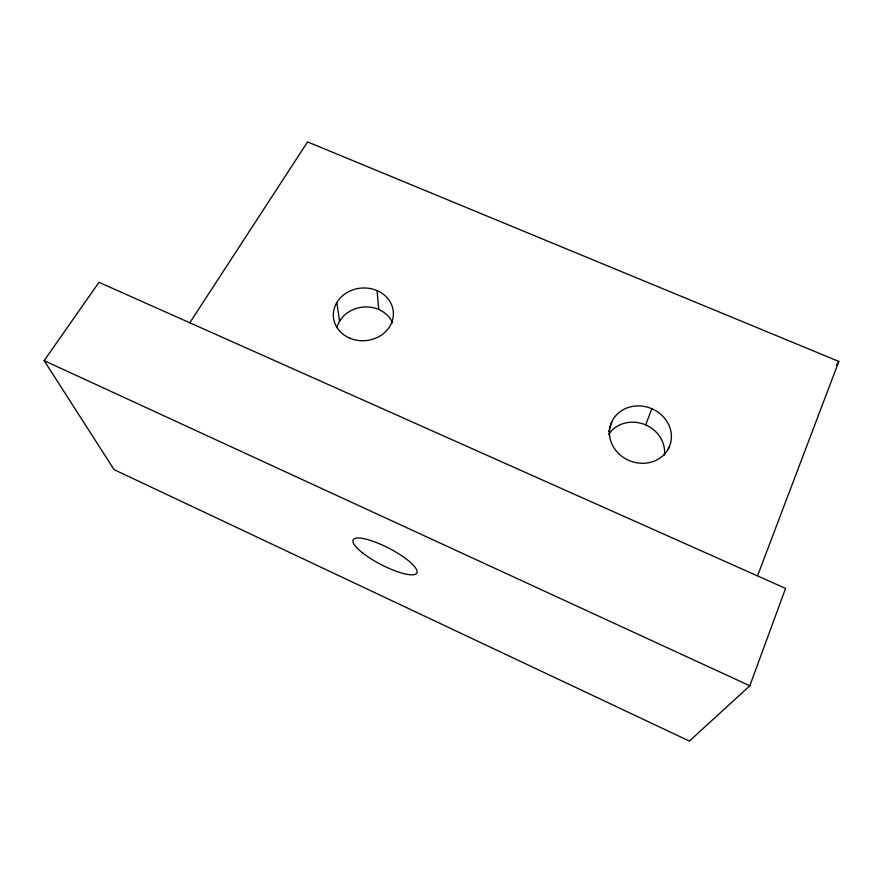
<?xml version="1.0" encoding="UTF-8"?>
<svg xmlns="http://www.w3.org/2000/svg" width="883" height="883" viewBox="0 0 883 883"><rect width="100%" height="100%" fill="white"/><g stroke="black" fill="none" stroke-linecap="round" stroke-linejoin="round"><path stroke-width="1.32" d="M608.652 431.655L611.776 421.853M749.822 685.782L785.561 588.409L98.984 282.306L44.15 360.628L114.05 469.613L689.402 741.08L749.822 685.782L44.15 360.628M757.669 575.517L838.85 361.434L307.582 141.92L189.768 322.825M645.661 424.911L651.842 408.708M668.265 449.171L669.314 446.82A31.369 28.289 20.9 0 0 635.716 406.003A31.369 28.289 20.9 0 0 616.257 450.97A31.369 28.289 20.9 0 0 669.314 446.82M836.587 364.856L838.85 361.434M336.831 302.56L339.613 321.235M377.074 290.617L378.73 309.503M336.964 327.593A29.227 25.806 -5.4 0 1 363.31 307.052A29.227 25.806 -5.4 0 1 392.648 322.88M608.442 434.613A30.464 27.638 21.5 0 1 643.895 424.204A30.464 27.638 21.5 0 1 664.424 455.142M349.845 338.2A30.066 26.358 -5.1 0 0 393.365 312.262A30.066 26.358 -5.1 0 0 346.909 292.637A30.066 26.358 -5.1 0 0 349.845 338.2M362.692 552.99A35.861 9.051 27.5 0 0 416.136 573.795A35.861 9.051 27.5 0 0 376.235 542.471A35.861 9.051 27.5 0 0 362.692 552.99"/></g></svg>
